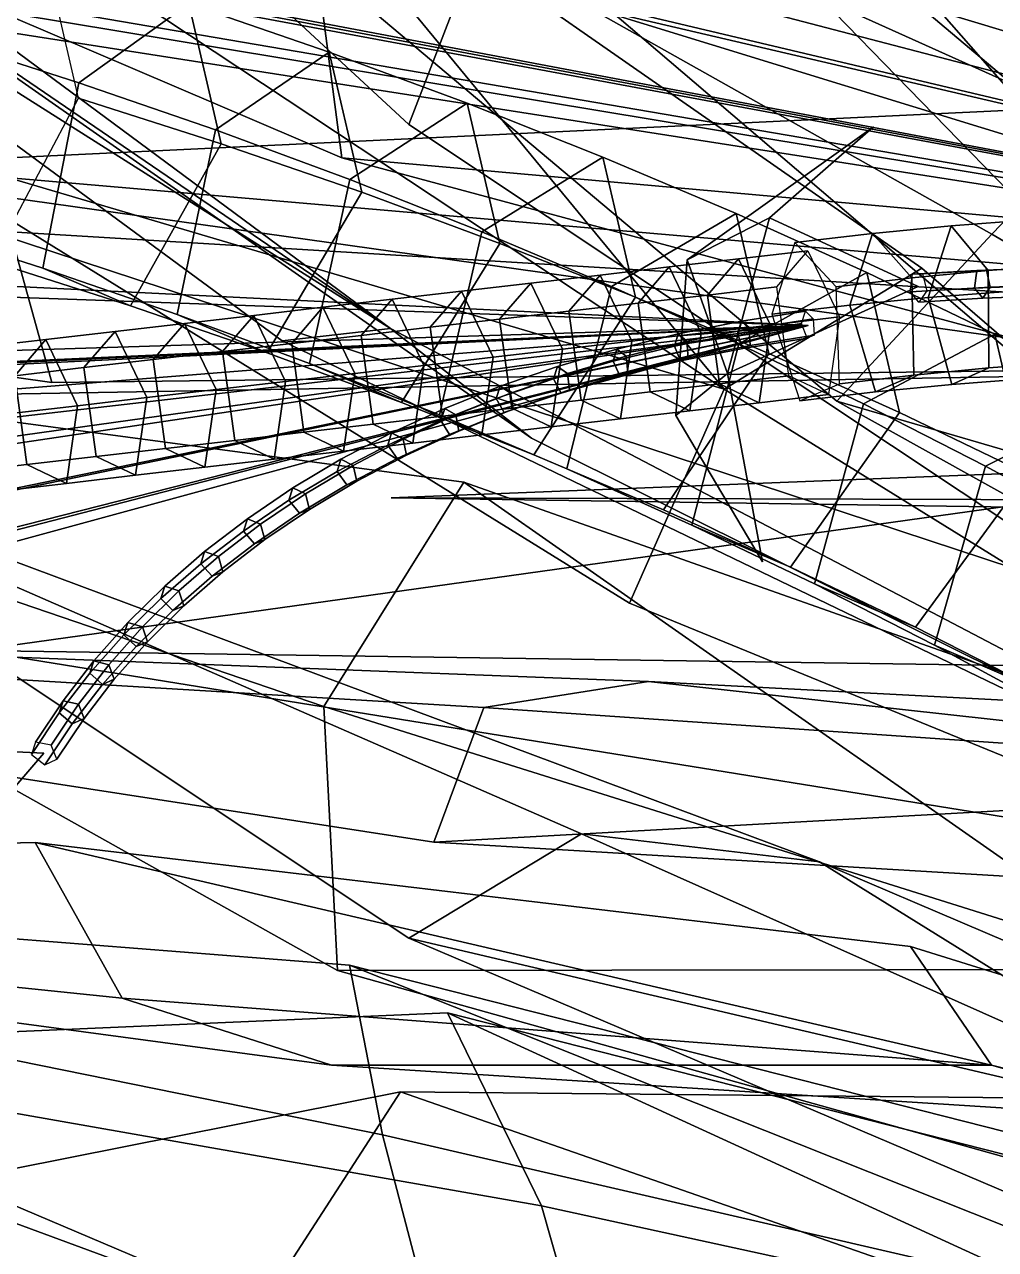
# Model space of a CAD drawing. Header units: metres. Extents: x -366 to 149, y -229 to 234.
# Drawn here: x -156.69 to -137.91, y -16.78 to 6.9 of the extents above; entities that cross this region are included whole.
import ezdxf

# ---------------------------------------------------------------- set-up
doc = ezdxf.new("R2010")
doc.units = ezdxf.units.M

msp = doc.modelspace()

# ---------------------------------------------------------------- linework, layer by layer
at = {"layer": 'coral-li_Intrnd', "color": 3}
for points in [[(-153.5142, 7.2983, 560.2429), (-156.2722, 8.1814, 561.8064), (-158.3275, 6.6321, 559.054), (-155.6429, 5.7733, 557.533)], [(-152.8853, 4.5914, 562.8815), (-155.6433, 5.4745, 564.4449), (-156.2722, 8.1814, 561.8064), (-153.5142, 7.2983, 560.2429)], [(-150.799, 6.3625, 558.6357), (-153.5142, 7.2983, 560.2429), (-155.6429, 5.7733, 557.533), (-152.9999, 4.8633, 555.9694)], [(-150.1701, 3.6556, 561.2742), (-152.8853, 4.5914, 562.8815), (-153.5142, 7.2983, 560.2429), (-150.799, 6.3625, 558.6357)], [(-155.6429, 5.7733, 557.533), (-158.3275, 6.6321, 559.054), (-158.9745, 3.02871, 559.947), (-156.3349, 2.1849, 558.4521)], [(-148.1284, 5.3747, 556.9857), (-150.799, 6.3625, 558.6357), (-152.9999, 4.8633, 555.9694), (-150.4001, 3.9026, 554.3641)], [(-147.4994, 2.6678, 559.6242), (-150.1701, 3.6556, 561.2742), (-150.799, 6.3625, 558.6357), (-148.1284, 5.3747, 556.9857)], [(-152.9999, 4.8633, 555.9694), (-155.6429, 5.7733, 557.533), (-156.3349, 2.1849, 558.4521), (-153.7362, 1.2907, 556.9153)], [(-154.6403, 1.4586, 561.7387), (-157.325, 2.3173, 563.2597), (-155.6433, 5.4745, 564.4449), (-152.8853, 4.5914, 562.8815)], [(-145.5038, 4.3354, 555.2938), (-148.1284, 5.3747, 556.9857), (-150.4001, 3.9026, 554.3641), (-147.8453, 2.8919, 552.7181)], [(-144.8749, 1.6285, 557.9323), (-147.4994, 2.6678, 559.6242), (-148.1284, 5.3747, 556.9857), (-145.5038, 4.3354, 555.2938)], [(-150.4001, 3.9026, 554.3641), (-152.9999, 4.8633, 555.9694), (-153.7362, 1.2907, 556.9153), (-151.1801, 0.3467, 555.3375)], [(-151.9973, 0.5486, 560.1751), (-154.6403, 1.4586, 561.7387), (-152.8853, 4.5914, 562.8815), (-150.1701, 3.6556, 561.2742)], [(-142.9269, 3.2453, 553.5612), (-145.5038, 4.3354, 555.2938), (-147.8453, 2.8919, 552.7181), (-145.3368, 1.8316, 551.0323)], [(-142.298, 0.5384, 556.1996), (-144.8749, 1.6285, 557.9323), (-145.5038, 4.3354, 555.2938), (-142.9269, 3.2453, 553.5612)], [(-147.8453, 2.8919, 552.7181), (-150.4001, 3.9026, 554.3641), (-151.1801, 0.3467, 555.3375), (-148.668, -0.6464, 553.7197)], [(-149.3976, -0.412, 558.5698), (-151.9973, 0.5486, 560.1751), (-150.1701, 3.6556, 561.2742), (-147.4994, 2.6678, 559.6242)], [(-140.3993, 2.105, 551.7887), (-142.9269, 3.2453, 553.5612), (-145.3368, 1.8316, 551.0323), (-142.8762, 0.7225, 549.3079)], [(-139.7703, -0.6018, 554.4272), (-142.298, 0.5384, 556.1996), (-142.9269, 3.2453, 553.5612), (-140.3993, 2.105, 551.7887)], [(-137.2401, 3.122, 286.198), (-138.7725, 3.00435, 286.8468), (-139.2133, 1.6219, 285.5553), (-137.6808, 1.7395, 284.9064)], [(-136.5606, 2.2569, 287.7597), (-138.0518, 2.142, 288.3915), (-138.7725, 3.00435, 286.8468), (-137.2401, 3.122, 286.198)], [(-156.3349, 2.1849, 558.4521), (-158.9745, 3.02871, 559.947), (-157.325, 2.3173, 563.2597), (-154.6403, 1.4586, 561.7387)], [(-145.3368, 1.8316, 551.0323), (-147.8453, 2.8919, 552.7181), (-148.668, -0.6464, 553.7197), (-146.2016, -1.6884, 552.0629)], [(-140.2912, 2.858, 287.5216), (-141.7953, 2.6833, 288.2219), (-142.2361, 1.3009, 286.9303), (-140.732, 1.4756, 286.23)], [(-139.5296, 1.9993, 289.0486), (-140.9932, 1.8288, 289.7305), (-141.7953, 2.6833, 288.2219), (-140.2912, 2.858, 287.5216)], [(-138.7725, 3.00435, 286.8468), (-140.2912, 2.858, 287.5216), (-140.732, 1.4756, 286.23), (-139.2133, 1.6219, 285.5553)], [(-138.0518, 2.142, 288.3915), (-139.5296, 1.9993, 289.0486), (-140.2912, 2.858, 287.5216), (-138.7725, 3.00435, 286.8468)], [(-146.8427, -1.4228, 556.9238), (-149.3976, -0.412, 558.5698), (-147.4994, 2.6678, 559.6242), (-144.8749, 1.6285, 557.9323)], [(-141.5412, 2.5231, 288.7276), (-142.8809, 2.3672, 289.3516), (-143.4839, 1.6683, 287.8825), (-142.1441, 1.8242, 287.2585)], [(-140.927, 1.2444, 289.7267), (-142.2667, 1.08854, 290.3507), (-142.8809, 2.3672, 289.3516), (-141.5412, 2.5231, 288.7276)], [(-153.7362, 1.2907, 556.9153), (-156.3349, 2.1849, 558.4521), (-154.6403, 1.4586, 561.7387), (-151.9973, 0.5486, 560.1751)], [(-144.2206, 2.2113, 289.9756), (-145.5603, 2.05545, 290.5997), (-146.1633, 1.3564, 289.1305), (-144.8236, 1.5124, 288.5065)], [(-143.6064, 0.9326, 290.9747), (-144.9461, 0.7767, 291.5988), (-145.5603, 2.05545, 290.5997), (-144.2206, 2.2113, 289.9756)], [(-142.8809, 2.3672, 289.3516), (-144.2206, 2.2113, 289.9756), (-144.8236, 1.5124, 288.5065), (-143.4839, 1.6683, 287.8825)], [(-142.2667, 1.08854, 290.3507), (-143.6064, 0.9326, 290.9747), (-144.2206, 2.2113, 289.9756), (-142.8809, 2.3672, 289.3516)], [(-138.0406, 0.2581, 288.0757), (-139.4933, 0.1175, 288.7218), (-139.5296, 1.9993, 289.0486), (-138.0518, 2.142, 288.3915)], [(-136.5747, 0.3712, 287.4543), (-138.0406, 0.2581, 288.0757), (-138.0518, 2.142, 288.3915), (-136.5606, 2.2569, 287.7597)], [(-146.9, 1.8995, 291.2237), (-148.2397, 1.7436, 291.8477), (-148.8427, 1.04467, 290.3786), (-147.503, 1.2005, 289.7545)], [(-146.2858, 0.6208, 292.2228), (-147.6255, 0.4648, 292.8468), (-148.2397, 1.7436, 291.8477), (-146.9, 1.8995, 291.2237)], [(-145.5603, 2.05545, 290.5997), (-146.9, 1.8995, 291.2237), (-147.503, 1.2005, 289.7545), (-146.1633, 1.3564, 289.1305)], [(-144.9461, 0.7767, 291.5988), (-146.2858, 0.6208, 292.2228), (-146.9, 1.8995, 291.2237), (-145.5603, 2.05545, 290.5997)], [(-137.9224, 0.9151, 549.9777), (-140.3993, 2.105, 551.7887), (-142.8762, 0.7225, 549.3079), (-140.465, -0.4348, 547.5459)], [(-139.4933, 0.1175, 288.7218), (-140.932, -0.05023, 289.3924), (-140.9932, 1.8288, 289.7305), (-139.5296, 1.9993, 289.0486)], [(-137.2934, -1.7917, 552.6161), (-139.7703, -0.6018, 554.4272), (-140.3993, 2.105, 551.7887), (-137.9224, 0.9151, 549.9777)], [(-148.2397, 1.7436, 291.8477), (-149.5794, 1.5877, 292.4717), (-150.1824, 0.8887, 291.0026), (-148.8427, 1.04467, 290.3786)], [(-147.6255, 0.4648, 292.8468), (-148.9652, 0.3089, 293.4708), (-149.5794, 1.5877, 292.4717), (-148.2397, 1.7436, 291.8477)], [(-142.8762, 0.7225, 549.3079), (-145.3368, 1.8316, 551.0323), (-146.2016, -1.6884, 552.0629), (-143.7822, -2.7783, 550.3679)], [(-143.4839, 1.6683, 287.8825), (-144.8236, 1.5124, 288.5065), (-144.5877, -0.2048, 288.5839), (-143.248, -0.04891, 287.9598)], [(-142.1441, 1.8242, 287.2585), (-143.4839, 1.6683, 287.8825), (-143.248, -0.04891, 287.9598), (-141.9082, 0.1069, 287.3358)], [(-137.6808, 1.7395, 284.9064), (-139.2133, 1.6219, 285.5553), (-138.7543, -0.06151, 286.3328), (-137.2631, 0.05338, 285.701)], [(-150.9191, 1.4318, 293.0958), (-152.2588, 1.2758, 293.7198), (-152.8618, 0.5769, 292.2506), (-151.5221, 0.7328, 291.6266)], [(-150.3049, 0.153, 294.0948), (-151.6446, -0.00284, 294.7189), (-152.2588, 1.2758, 293.7198), (-150.9191, 1.4318, 293.0958)], [(-149.5794, 1.5877, 292.4717), (-150.9191, 1.4318, 293.0958), (-151.5221, 0.7328, 291.6266), (-150.1824, 0.8887, 291.0026)], [(-148.9652, 0.3089, 293.4708), (-150.3049, 0.153, 294.0948), (-150.9191, 1.4318, 293.0958), (-149.5794, 1.5877, 292.4717)], [(-144.3343, -2.483, 555.2381), (-146.8427, -1.4228, 556.9238), (-144.8749, 1.6285, 557.9323), (-142.298, 0.5384, 556.1996)], [(-144.8236, 1.5124, 288.5065), (-146.1633, 1.3564, 289.1305), (-145.9274, -0.3607, 289.2079), (-144.5877, -0.2048, 288.5839)], [(-140.732, 1.4756, 286.23), (-142.2361, 1.3009, 286.9303), (-141.6957, -0.3746, 287.6717), (-140.2321, -0.2042, 286.9898)], [(-139.2133, 1.6219, 285.5553), (-140.732, 1.4756, 286.23), (-140.2321, -0.2042, 286.9898), (-138.7543, -0.06151, 286.3328)], [(-152.2588, 1.2758, 293.7198), (-153.5985, 1.1199, 294.3438), (-154.2015, 0.421, 292.8747), (-152.8618, 0.5769, 292.2506)], [(-151.1801, 0.3467, 555.3375), (-153.7362, 1.2907, 556.9153), (-151.9973, 0.5486, 560.1751), (-149.3976, -0.412, 558.5698)], [(-151.6446, -0.00284, 294.7189), (-152.9843, -0.1587, 295.3429), (-153.5985, 1.1199, 294.3438), (-152.2588, 1.2758, 293.7198)], [(-147.503, 1.2005, 289.7545), (-148.8427, 1.04467, 290.3786), (-148.6068, -0.6725, 290.4559), (-147.2671, -0.5166, 289.8319)], [(-146.1633, 1.3564, 289.1305), (-147.503, 1.2005, 289.7545), (-147.2671, -0.5166, 289.8319), (-145.9274, -0.3607, 289.2079)], [(-141.1447, -0.2567, 288.8843), (-142.4844, -0.4126, 289.5083), (-142.2667, 1.08854, 290.3507), (-140.927, 1.2444, 289.7267)], [(-154.9382, 0.964, 294.9678), (-156.2779, 0.8081, 295.5919), (-156.8809, 0.1091, 294.1227), (-155.5412, 0.2651, 293.4987)], [(-154.3241, -0.3146, 295.9669), (-155.6638, -0.4705, 296.5909), (-156.2779, 0.8081, 295.5919), (-154.9382, 0.964, 294.9678)], [(-153.5985, 1.1199, 294.3438), (-154.9382, 0.964, 294.9678), (-155.5412, 0.2651, 293.4987), (-154.2015, 0.421, 292.8747)], [(-152.9843, -0.1587, 295.3429), (-154.3241, -0.3146, 295.9669), (-154.9382, 0.964, 294.9678), (-153.5985, 1.1199, 294.3438)], [(-148.8427, 1.04467, 290.3786), (-150.1824, 0.8887, 291.0026), (-149.9465, -0.8284, 291.08), (-148.6068, -0.6725, 290.4559)], [(-142.4844, -0.4126, 289.5083), (-143.8241, -0.5685, 290.1324), (-143.6064, 0.9326, 290.9747), (-142.2667, 1.08854, 290.3507)], [(-156.2779, 0.8081, 295.5919), (-157.6176, 0.6522, 296.2159), (-158.2206, -0.04671, 294.7467), (-156.8809, 0.1091, 294.1227)], [(-155.6638, -0.4705, 296.5909), (-157.0035, -0.6264, 297.215), (-157.6176, 0.6522, 296.2159), (-156.2779, 0.8081, 295.5919)], [(-151.5221, 0.7328, 291.6266), (-152.8618, 0.5769, 292.2506), (-152.6259, -1.1403, 292.328), (-151.2862, -0.9843, 291.704)], [(-150.1824, 0.8887, 291.0026), (-151.5221, 0.7328, 291.6266), (-151.2862, -0.9843, 291.704), (-149.9465, -0.8284, 291.08)], [(-145.1638, -0.7244, 290.7564), (-146.5035, -0.8803, 291.3804), (-146.2858, 0.6208, 292.2228), (-144.9461, 0.7767, 291.5988)], [(-143.8241, -0.5685, 290.1324), (-145.1638, -0.7244, 290.7564), (-144.9461, 0.7767, 291.5988), (-143.6064, 0.9326, 290.9747)], [(-140.465, -0.4348, 547.5459), (-142.8762, 0.7225, 549.3079), (-143.7822, -2.7783, 550.3679), (-141.4113, -3.9157, 548.636)], [(-135.4977, -0.3234, 548.1289), (-137.9224, 0.9151, 549.9777), (-140.465, -0.4348, 547.5459), (-138.1046, -1.6396, 545.7472)], [(-134.8688, -3.03036, 550.7675), (-137.2934, -1.7917, 552.6161), (-137.9224, 0.9151, 549.9777), (-135.4977, -0.3234, 548.1289)], [(-152.8618, 0.5769, 292.2506), (-154.2015, 0.421, 292.8747), (-153.9656, -1.2962, 292.952), (-152.6259, -1.1403, 292.328)], [(-146.5035, -0.8803, 291.3804), (-147.8432, -1.03629, 292.0044), (-147.6255, 0.4648, 292.8468), (-146.2858, 0.6208, 292.2228)], [(-141.8737, -3.5922, 553.5137), (-144.3343, -2.483, 555.2381), (-142.298, 0.5384, 556.1996), (-139.7703, -0.6018, 554.4272)], [(-155.5412, 0.2651, 293.4987), (-156.8809, 0.1091, 294.1227), (-156.645, -1.608, 294.2001), (-155.3053, -1.4521, 293.576)], [(-154.2015, 0.421, 292.8747), (-155.5412, 0.2651, 293.4987), (-155.3053, -1.4521, 293.576), (-153.9656, -1.2962, 292.952)], [(-148.668, -0.6464, 553.7197), (-151.1801, 0.3467, 555.3375), (-149.3976, -0.412, 558.5698), (-146.8427, -1.4228, 556.9238)], [(-149.1829, -1.1922, 292.6284), (-150.5226, -1.3481, 293.2525), (-150.3049, 0.153, 294.0948), (-148.9652, 0.3089, 293.4708)], [(-147.8432, -1.03629, 292.0044), (-149.1829, -1.1922, 292.6284), (-148.9652, 0.3089, 293.4708), (-147.6255, 0.4648, 292.8468)], [(-138.7543, -0.06151, 286.3328), (-140.2321, -0.2042, 286.9898), (-139.4933, 0.1175, 288.7218), (-138.0406, 0.2581, 288.0757)], [(-137.2631, 0.05338, 285.701), (-138.7543, -0.06151, 286.3328), (-138.0406, 0.2581, 288.0757), (-136.5747, 0.3712, 287.4543)], [(-156.8809, 0.1091, 294.1227), (-158.2206, -0.04671, 294.7467), (-157.9847, -1.7639, 294.8241), (-156.645, -1.608, 294.2001)], [(-150.5226, -1.3481, 293.2525), (-151.8623, -1.504, 293.8765), (-151.6446, -0.00284, 294.7189), (-150.3049, 0.153, 294.0948)], [(-141.9082, 0.1069, 287.3358), (-143.248, -0.04891, 287.9598), (-142.4844, -0.4126, 289.5083), (-141.1447, -0.2567, 288.8843)], [(-140.2321, -0.2042, 286.9898), (-141.6957, -0.3746, 287.6717), (-140.932, -0.05023, 289.3924), (-139.4933, 0.1175, 288.7218)], [(-153.202, -1.6599, 294.5005), (-154.5417, -1.8158, 295.1245), (-154.3241, -0.3146, 295.9669), (-152.9843, -0.1587, 295.3429)], [(-151.8623, -1.504, 293.8765), (-153.202, -1.6599, 294.5005), (-152.9843, -0.1587, 295.3429), (-151.6446, -0.00284, 294.7189)], [(-144.5877, -0.2048, 288.5839), (-145.9274, -0.3607, 289.2079), (-145.1638, -0.7244, 290.7564), (-143.8241, -0.5685, 290.1324)], [(-143.248, -0.04891, 287.9598), (-144.5877, -0.2048, 288.5839), (-143.8241, -0.5685, 290.1324), (-142.4844, -0.4126, 289.5083)], [(-155.8814, -1.9717, 295.7486), (-157.2211, -2.1276, 296.3726), (-157.0035, -0.6264, 297.215), (-155.6638, -0.4705, 296.5909)], [(-154.5417, -1.8158, 295.1245), (-155.8814, -1.9717, 295.7486), (-155.6638, -0.4705, 296.5909), (-154.3241, -0.3146, 295.9669)], [(-145.9274, -0.3607, 289.2079), (-147.2671, -0.5166, 289.8319), (-146.5035, -0.8803, 291.3804), (-145.1638, -0.7244, 290.7564)], [(-138.1046, -1.6396, 545.7472), (-140.465, -0.4348, 547.5459), (-141.4113, -3.9157, 548.636), (-139.0904, -5.09973, 546.868)], [(-133.1268, -1.6101, 546.2438), (-135.4977, -0.3234, 548.1289), (-138.1046, -1.6396, 545.7472), (-135.7964, -2.8911, 543.913)], [(-148.6068, -0.6725, 290.4559), (-149.9465, -0.8284, 291.08), (-149.1829, -1.1922, 292.6284), (-147.8432, -1.03629, 292.0044)], [(-146.2016, -1.6884, 552.0629), (-148.668, -0.6464, 553.7197), (-146.8427, -1.4228, 556.9238), (-144.3343, -2.483, 555.2381)], [(-147.2671, -0.5166, 289.8319), (-148.6068, -0.6725, 290.4559), (-147.8432, -1.03629, 292.0044), (-146.5035, -0.8803, 291.3804)], [(-139.4624, -4.7495, 551.7516), (-141.8737, -3.5922, 553.5137), (-139.7703, -0.6018, 554.4272), (-137.2934, -1.7917, 552.6161)], [(-149.9465, -0.8284, 291.08), (-151.2862, -0.9843, 291.704), (-150.5226, -1.3481, 293.2525), (-149.1829, -1.1922, 292.6284)], [(-152.6259, -1.1403, 292.328), (-153.9656, -1.2962, 292.952), (-153.202, -1.6599, 294.5005), (-151.8623, -1.504, 293.8765)], [(-151.2862, -0.9843, 291.704), (-152.6259, -1.1403, 292.328), (-151.8623, -1.504, 293.8765), (-150.5226, -1.3481, 293.2525)], [(-153.9656, -1.2962, 292.952), (-155.3053, -1.4521, 293.576), (-154.5417, -1.8158, 295.1245), (-153.202, -1.6599, 294.5005)], [(-156.645, -1.608, 294.2001), (-157.9847, -1.7639, 294.8241), (-157.2211, -2.1276, 296.3726), (-155.8814, -1.9717, 295.7486)], [(-155.3053, -1.4521, 293.576), (-156.645, -1.608, 294.2001), (-155.8814, -1.9717, 295.7486), (-154.5417, -1.8158, 295.1245)], [(-135.7964, -2.8911, 543.913), (-138.1046, -1.6396, 545.7472), (-139.0904, -5.09973, 546.868), (-136.8209, -6.3297, 545.0651)], [(-143.7822, -2.7783, 550.3679), (-146.2016, -1.6884, 552.0629), (-144.3343, -2.483, 555.2381), (-141.8737, -3.5922, 553.5137)], [(-137.1021, -5.9543, 549.9529), (-139.4624, -4.7495, 551.7516), (-137.2934, -1.7917, 552.6161), (-134.8688, -3.03036, 550.7675)], [(-141.4113, -3.9157, 548.636), (-143.7822, -2.7783, 550.3679), (-141.8737, -3.5922, 553.5137), (-139.4624, -4.7495, 551.7516)], [(-139.0904, -5.09973, 546.868), (-141.4113, -3.9157, 548.636), (-139.4624, -4.7495, 551.7516), (-137.1021, -5.9543, 549.9529)], [(-136.8209, -6.3297, 545.0651), (-139.0904, -5.09973, 546.868), (-137.1021, -5.9543, 549.9529), (-134.7939, -7.2059, 548.1187)]]:
    msp.add_3dface(points, dxfattribs=at)
at = {"layer": 'coral-li_Leaf', "color": 3}
for points in [[(-140.2722, 4.9191, 268.2159), (-143.8784, 2.3485, 268.2717), (-142.2817, 3.1601, 271.2826)], [(-140.2722, 4.9191, 268.2159), (-142.2817, 3.1601, 271.2826), (-143.8784, 2.3485, 268.2717)], [(-142.2817, 3.1601, 271.2826), (-143.8784, 2.3485, 268.2717), (-143.0972, 0.1547, 272.2954)], [(-142.2817, 3.1601, 271.2826), (-143.0972, 0.1547, 272.2954), (-143.8784, 2.3485, 268.2717)], [(-142.2817, 3.1601, 271.2826), (-143.0972, 0.1547, 272.2954), (-139.4094, 1.8326, 274.7791)], [(-142.2817, 3.1601, 271.2826), (-139.4094, 1.8326, 274.7791), (-143.0972, 0.1547, 272.2954)], [(-143.0972, 0.1547, 272.2954), (-143.8784, 2.3485, 268.2717), (-144.0948, -0.6584, 268.7374)], [(-143.0972, 0.1547, 272.2954), (-144.0948, -0.6584, 268.7374), (-143.8784, 2.3485, 268.2717)], [(-144.0948, -0.6584, 268.7374), (-142.4187, -3.491, 270.5614), (-143.0972, 0.1547, 272.2954)], [(-144.0948, -0.6584, 268.7374), (-143.0972, 0.1547, 272.2954), (-142.4187, -3.491, 270.5614)], [(-158.6496, -9.9025, 304.8396), (-158.7446, -7.07078, 305.9904), (-156.3147, -7.1852, 302.2783)], [(-158.6496, -9.9025, 304.8396), (-156.3147, -7.1852, 302.2783), (-158.7446, -7.07078, 305.9904)]]:
    msp.add_3dface(points, dxfattribs=at)
at = {"layer": 'coral-li_Mrstm', "color": 3}
for points in [[(-147.656, 9.1286, 553.2355), (-162.9609, 17.6484, 566.947), (-149.2551, 4.9627, 553.8674)], [(-147.656, 9.1286, 553.2355), (-149.2551, 4.9627, 553.8674), (-162.9609, 17.6484, 566.947)], [(-151.1544, 8.8954, 288.2223), (-180.9373, 17.3043, 298.3938), (-150.553, 4.3204, 290.4373)], [(-151.1544, 8.8954, 288.2223), (-150.553, 4.3204, 290.4373), (-180.9373, 17.3043, 298.3938)], [(-156.5393, 12.4281, 285.8571), (-154.2973, 16.3291, 286.1145), (-116.7255, 0.4578, 280.5885)], [(-156.5393, 12.4281, 285.8571), (-116.7255, 0.4578, 280.5885), (-154.2973, 16.3291, 286.1145)], [(-134.4362, 6.5108, 545.4576), (-158.6421, 14.4559, 568.1874), (-137.9855, 2.8422, 545.8352)], [(-134.4362, 6.5108, 545.4576), (-137.9855, 2.8422, 545.8352), (-158.6421, 14.4559, 568.1874)], [(-137.9855, 2.8422, 545.8352), (-158.6421, 14.4559, 568.1874), (-140.9834, -0.3833, 543.2263)], [(-137.9855, 2.8422, 545.8352), (-140.9834, -0.3833, 543.2263), (-158.6421, 14.4559, 568.1874)], [(-135.0982, 3.6413, 566.1828), (-146.8974, 13.5914, 582.9908), (-137.2804, 7.07093, 564.0217)], [(-135.0982, 3.6413, 566.1828), (-137.2804, 7.07093, 564.0217), (-146.8974, 13.5914, 582.9908)], [(-119.9054, -14.5452, 532.6046), (-135.6064, 13.6878, 558.0101), (-140.043, 12.7741, 557.1874)], [(-119.9054, -14.5452, 532.6046), (-140.043, 12.7741, 557.1874), (-135.6064, 13.6878, 558.0101)], [(-140.043, 12.7741, 557.1874), (-143.114, 11.8514, 554.0206), (-119.9054, -14.5452, 532.6046)], [(-140.043, 12.7741, 557.1874), (-119.9054, -14.5452, 532.6046), (-143.114, 11.8514, 554.0206)], [(-116.7255, 0.4578, 280.5885), (-156.5949, 8.00037, 287.1165), (-156.5393, 12.4281, 285.8571)], [(-116.7255, 0.4578, 280.5885), (-156.5393, 12.4281, 285.8571), (-156.5949, 8.00037, 287.1165)], [(-166.8741, 11.9466, 566.5328), (-164.4927, 12.03415, 571.0627), (-149.6118, 1.01886, 557.7338)], [(-166.8741, 11.9466, 566.5328), (-149.6118, 1.01886, 557.7338), (-164.4927, 12.03415, 571.0627)], [(-151.7092, 0.7846, 553.6423), (-166.8741, 11.9466, 566.5328), (-149.6118, 1.01886, 557.7338)], [(-151.7092, 0.7846, 553.6423), (-149.6118, 1.01886, 557.7338), (-166.8741, 11.9466, 566.5328)], [(-149.6118, 1.01886, 557.7338), (-164.4927, 12.03415, 571.0627), (-161.7615, 9.3055, 574.4234)], [(-149.6118, 1.01886, 557.7338), (-161.7615, 9.3055, 574.4234), (-164.4927, 12.03415, 571.0627)], [(-119.9054, -14.5452, 532.6046), (-145.8203, 12.0617, 550.1989), (-147.656, 9.1286, 553.2355)], [(-119.9054, -14.5452, 532.6046), (-147.656, 9.1286, 553.2355), (-145.8203, 12.0617, 550.1989)], [(-143.1604, -0.1525, 564.3574), (-157.2641, 9.1848, 579.6655), (-152.8397, 11.5893, 580.5829)], [(-143.1604, -0.1525, 564.3574), (-152.8397, 11.5893, 580.5829), (-157.2641, 9.1848, 579.6655)], [(-143.1604, -0.1525, 564.3574), (-152.8397, 11.5893, 580.5829), (-139.3352, 2.189, 564.7997)], [(-143.1604, -0.1525, 564.3574), (-139.3352, 2.189, 564.7997), (-152.8397, 11.5893, 580.5829)], [(-150.5552, 11.5819, 283.907), (-151.1544, 8.8954, 288.2223), (-130.4281, 2.5249, 281.1317)], [(-150.5552, 11.5819, 283.907), (-130.4281, 2.5249, 281.1317), (-151.1544, 8.8954, 288.2223)], [(-129.8288, 4.808, 277.1792), (-150.5552, 11.5819, 283.907), (-130.4281, 2.5249, 281.1317)], [(-129.8288, 4.808, 277.1792), (-130.4281, 2.5249, 281.1317), (-150.5552, 11.5819, 283.907)], [(-156.1493, 9.7824, 291.3123), (-153.9475, 10.1717, 295.2253), (-116.7255, 0.4578, 280.5885)], [(-156.1493, 9.7824, 291.3123), (-116.7255, 0.4578, 280.5885), (-153.9475, 10.1717, 295.2253)], [(-157.8948, 8.1777, 281.8831), (-156.7186, 9.7898, 277.8423), (-116.7255, 0.4578, 280.5885)], [(-157.8948, 8.1777, 281.8831), (-116.7255, 0.4578, 280.5885), (-156.7186, 9.7898, 277.8423)], [(-116.7255, 0.4578, 280.5885), (-156.6635, 7.271, 287.4883), (-156.1493, 9.7824, 291.3123)], [(-116.7255, 0.4578, 280.5885), (-156.1493, 9.7824, 291.3123), (-156.6635, 7.271, 287.4883)], [(-149.6118, 1.01886, 557.7338), (-161.7615, 9.3055, 574.4234), (-146.8844, -1.09913, 560.6298)], [(-149.6118, 1.01886, 557.7338), (-146.8844, -1.09913, 560.6298), (-161.7615, 9.3055, 574.4234)], [(-159.465, 4.6651, 578.7024), (-157.2641, 9.1848, 579.6655), (-143.1604, -0.1525, 564.3574)], [(-159.465, 4.6651, 578.7024), (-143.1604, -0.1525, 564.3574), (-157.2641, 9.1848, 579.6655)], [(-147.656, 9.1286, 553.2355), (-149.2551, 4.9627, 553.8674), (-119.9054, -14.5452, 532.6046)], [(-147.656, 9.1286, 553.2355), (-119.9054, -14.5452, 532.6046), (-149.2551, 4.9627, 553.8674)], [(-130.4281, 2.5249, 281.1317), (-151.1544, 8.8954, 288.2223), (-150.553, 4.3204, 290.4373)], [(-130.4281, 2.5249, 281.1317), (-150.553, 4.3204, 290.4373), (-151.1544, 8.8954, 288.2223)], [(-116.7255, 0.4578, 280.5885), (-156.737, 7.8872, 286.3294), (-157.8948, 8.1777, 281.8831)], [(-116.7255, 0.4578, 280.5885), (-157.8948, 8.1777, 281.8831), (-156.737, 7.8872, 286.3294)], [(-116.7255, 0.4578, 280.5885), (-156.8915, 7.1034, 286.2099), (-158.3457, 2.9745, 284.7845)], [(-116.7255, 0.4578, 280.5885), (-158.3457, 2.9745, 284.7845), (-156.8915, 7.1034, 286.2099)], [(-116.7255, 0.4578, 280.5885), (-156.8464, 6.7248, 286.922), (-157.2732, 3.9605, 290.5787)], [(-116.7255, 0.4578, 280.5885), (-157.2732, 3.9605, 290.5787), (-156.8464, 6.7248, 286.922)], [(-134.4362, 6.5108, 545.4576), (-137.9855, 2.8422, 545.8352), (-123.9049, -5.3626, 529.871)], [(-134.4362, 6.5108, 545.4576), (-123.9049, -5.3626, 529.871), (-137.9855, 2.8422, 545.8352)], [(-136.4539, 0.6661, 316.339), (-161.0782, 4.1275, 337.383), (-134.4791, 5.3877, 316.2645)], [(-136.4539, 0.6661, 316.339), (-134.4791, 5.3877, 316.2645), (-161.0782, 4.1275, 337.383)], [(-144.9932, -4.2875, 563.4988), (-159.465, 4.6651, 578.7024), (-143.1604, -0.1525, 564.3574)], [(-144.9932, -4.2875, 563.4988), (-143.1604, -0.1525, 564.3574), (-159.465, 4.6651, 578.7024)], [(-130.4281, 2.5249, 281.1317), (-150.553, 4.3204, 290.4373), (-129.6239, -1.3101, 283.358)], [(-130.4281, 2.5249, 281.1317), (-129.6239, -1.3101, 283.358), (-150.553, 4.3204, 290.4373)], [(-135.3757, -4.3324, 316.5623), (-161.0782, 4.1275, 337.383), (-136.4539, 0.6661, 316.339)], [(-135.3757, -4.3324, 316.5623), (-136.4539, 0.6661, 316.339), (-161.0782, 4.1275, 337.383)], [(-157.2732, 3.9605, 290.5787), (-177.5291, 2.9965, 299.7218), (-156.161, -0.02493, 292.3647)], [(-157.2732, 3.9605, 290.5787), (-156.161, -0.02493, 292.3647), (-177.5291, 2.9965, 299.7218)], [(-157.2732, 3.9605, 290.5787), (-156.161, -0.02493, 292.3647), (-116.7255, 0.4578, 280.5885)], [(-157.2732, 3.9605, 290.5787), (-116.7255, 0.4578, 280.5885), (-156.161, -0.02493, 292.3647)], [(-178.6232, -0.6537, 307.8143), (-179.0921, 2.9267, 305.1179), (-141.533, 1.08239, 288.3851)], [(-178.6232, -0.6537, 307.8143), (-141.533, 1.08239, 288.3851), (-179.0921, 2.9267, 305.1179)], [(-158.3457, 2.9745, 284.7845), (-157.8638, -0.2595, 281.683), (-116.7255, 0.4578, 280.5885)], [(-158.3457, 2.9745, 284.7845), (-116.7255, 0.4578, 280.5885), (-157.8638, -0.2595, 281.683)], [(-123.9049, -5.3626, 529.871), (-137.9855, 2.8422, 545.8352), (-140.9834, -0.3833, 543.2263)], [(-123.9049, -5.3626, 529.871), (-140.9834, -0.3833, 543.2263), (-137.9855, 2.8422, 545.8352)], [(-141.533, 1.08239, 288.3851), (-178.1687, 2.3839, 306.9647), (-180.2813, -0.675, 304.2492)], [(-141.533, 1.08239, 288.3851), (-180.2813, -0.675, 304.2492), (-178.1687, 2.3839, 306.9647)], [(-143.1604, -0.1525, 564.3574), (-139.3352, 2.189, 564.7997), (-119.9054, -14.5452, 532.6046)], [(-143.1604, -0.1525, 564.3574), (-119.9054, -14.5452, 532.6046), (-139.3352, 2.189, 564.7997)], [(-150.6366, -11.3858, 566.989), (-173.5696, 1.4455, 588.7862), (-150.9005, -6.2821, 566.705)], [(-150.6366, -11.3858, 566.989), (-150.9005, -6.2821, 566.705), (-173.5696, 1.4455, 588.7862)], [(-150.9005, -6.2821, 566.705), (-173.5696, 1.4455, 588.7862), (-148.193, -1.9468, 566.4342)], [(-150.9005, -6.2821, 566.705), (-148.193, -1.9468, 566.4342), (-173.5696, 1.4455, 588.7862)], [(-180.2813, -0.675, 304.2492), (-180.8912, -2.06942, 300.0072), (-141.533, 1.08239, 288.3851)], [(-180.2813, -0.675, 304.2492), (-141.533, 1.08239, 288.3851), (-180.8912, -2.06942, 300.0072)], [(-141.533, 1.08239, 288.3851), (-180.5709, -0.1425, 301.1764), (-180.4147, -4.3469, 303.0453)], [(-141.533, 1.08239, 288.3851), (-180.4147, -4.3469, 303.0453), (-180.5709, -0.1425, 301.1764)], [(-180.4147, -4.3469, 303.0453), (-178.9562, -8.5805, 302.5347), (-141.533, 1.08239, 288.3851)], [(-180.4147, -4.3469, 303.0453), (-141.533, 1.08239, 288.3851), (-178.9562, -8.5805, 302.5347)], [(-141.533, 1.08239, 288.3851), (-179.7404, -6.8475, 301.284), (-178.8726, -6.5824, 305.7975)], [(-141.533, 1.08239, 288.3851), (-178.8726, -6.5824, 305.7975), (-179.7404, -6.8475, 301.284)], [(-178.8726, -6.5824, 305.7975), (-176.0049, -7.6878, 309.0938), (-141.533, 1.08239, 288.3851)], [(-178.8726, -6.5824, 305.7975), (-141.533, 1.08239, 288.3851), (-176.0049, -7.6878, 309.0938)], [(-141.533, 1.08239, 288.3851), (-175.8139, -2.8764, 310.706), (-178.6232, -0.6537, 307.8143)], [(-141.533, 1.08239, 288.3851), (-178.6232, -0.6537, 307.8143), (-175.8139, -2.8764, 310.706)], [(-141.533, 1.08239, 288.3851), (-176.8173, -8.5275, 307.1399), (-177.7717, -4.313, 308.728)], [(-141.533, 1.08239, 288.3851), (-177.7717, -4.313, 308.728), (-176.8173, -8.5275, 307.1399)], [(-177.7717, -4.313, 308.728), (-176.0885, -0.6166, 310.6811), (-141.533, 1.08239, 288.3851)], [(-177.7717, -4.313, 308.728), (-141.533, 1.08239, 288.3851), (-176.0885, -0.6166, 310.6811)], [(-119.9054, -14.5452, 532.6046), (-151.7092, 0.7846, 553.6423), (-149.6118, 1.01886, 557.7338)], [(-119.9054, -14.5452, 532.6046), (-149.6118, 1.01886, 557.7338), (-151.7092, 0.7846, 553.6423)], [(-149.6118, 1.01886, 557.7338), (-146.8844, -1.09913, 560.6298), (-119.9054, -14.5452, 532.6046)], [(-149.6118, 1.01886, 557.7338), (-119.9054, -14.5452, 532.6046), (-146.8844, -1.09913, 560.6298)], [(-119.9054, -14.5452, 532.6046), (-144.9932, -4.2875, 563.4988), (-143.1604, -0.1525, 564.3574)], [(-119.9054, -14.5452, 532.6046), (-143.1604, -0.1525, 564.3574), (-144.9932, -4.2875, 563.4988)], [(-123.9049, -5.3626, 529.871), (-140.9834, -0.3833, 543.2263), (-126.3318, -8.5266, 527.7709)], [(-123.9049, -5.3626, 529.871), (-126.3318, -8.5266, 527.7709), (-140.9834, -0.3833, 543.2263)], [(-149.2591, -10.7641, 568.0544), (-164.4137, -0.6759, 596.9379), (-145.9177, -8.7461, 571.3652)], [(-149.2591, -10.7641, 568.0544), (-145.9177, -8.7461, 571.3652), (-164.4137, -0.6759, 596.9379)], [(-145.9177, -8.7461, 571.3652), (-164.4137, -0.6759, 596.9379), (-141.3158, -9.2854, 573.5401)], [(-145.9177, -8.7461, 571.3652), (-141.3158, -9.2854, 573.5401), (-164.4137, -0.6759, 596.9379)], [(-125.4036, -0.6956, 272.5874), (-157.6553, -5.2041, 282.8437), (-126.5823, -5.6527, 273.0735)], [(-125.4036, -0.6956, 272.5874), (-126.5823, -5.6527, 273.0735), (-157.6553, -5.2041, 282.8437)], [(-117.545, -0.9888, 291.3304), (-149.5998, -2.253, 303.0174), (-120.8138, -2.6806, 287.7735)], [(-117.545, -0.9888, 291.3304), (-120.8138, -2.6806, 287.7735), (-149.5998, -2.253, 303.0174)], [(-134.7119, -11.3691, 551.4573), (-150.9005, -6.2821, 566.705), (-148.193, -1.9468, 566.4342)], [(-134.7119, -11.3691, 551.4573), (-148.193, -1.9468, 566.4342), (-150.9005, -6.2821, 566.705)], [(-134.7119, -11.3691, 551.4573), (-148.193, -1.9468, 566.4342), (-132.5155, -7.4836, 550.8327)], [(-134.7119, -11.3691, 551.4573), (-132.5155, -7.4836, 550.8327), (-148.193, -1.9468, 566.4342)], [(-120.8138, -2.6806, 287.7735), (-149.5998, -2.253, 303.0174), (-122.2306, -2.3303, 282.8676)], [(-120.8138, -2.6806, 287.7735), (-122.2306, -2.3303, 282.8676), (-149.5998, -2.253, 303.0174)], [(-148.7776, -8.908, 296.8286), (-176.8849, -4.5641, 315.7178), (-147.8102, -6.3074, 301.1298)], [(-148.7776, -8.908, 296.8286), (-147.8102, -6.3074, 301.1298), (-176.8849, -4.5641, 315.7178)], [(-147.8102, -6.3074, 301.1298), (-176.8849, -4.5641, 315.7178), (-144.6224, -5.8002, 305.1021)], [(-147.8102, -6.3074, 301.1298), (-144.6224, -5.8002, 305.1021), (-176.8849, -4.5641, 315.7178)], [(-126.5823, -5.6527, 273.0735), (-157.6553, -5.2041, 282.8437), (-126.2383, -10.2811, 270.9152)], [(-126.5823, -5.6527, 273.0735), (-126.2383, -10.2811, 270.9152), (-157.6553, -5.2041, 282.8437)], [(-127.2549, -7.7155, 291.3351), (-147.8102, -6.3074, 301.1298), (-144.6224, -5.8002, 305.1021)], [(-127.2549, -7.7155, 291.3351), (-144.6224, -5.8002, 305.1021), (-147.8102, -6.3074, 301.1298)], [(-127.2549, -7.7155, 291.3351), (-144.6224, -5.8002, 305.1021), (-124.3669, -6.8666, 294.6891)], [(-127.2549, -7.7155, 291.3351), (-124.3669, -6.8666, 294.6891), (-144.6224, -5.8002, 305.1021)], [(-150.6366, -11.3858, 566.989), (-150.9005, -6.2821, 566.705), (-134.7119, -11.3691, 551.4573)], [(-150.6366, -11.3858, 566.989), (-134.7119, -11.3691, 551.4573), (-150.9005, -6.2821, 566.705)], [(-148.7776, -8.908, 296.8286), (-147.8102, -6.3074, 301.1298), (-127.2549, -7.7155, 291.3351)], [(-148.7776, -8.908, 296.8286), (-127.2549, -7.7155, 291.3351), (-147.8102, -6.3074, 301.1298)], [(-127.9915, -10.1433, 287.4935), (-148.7776, -8.908, 296.8286), (-127.2549, -7.7155, 291.3351)], [(-127.9915, -10.1433, 287.4935), (-127.2549, -7.7155, 291.3351), (-148.7776, -8.908, 296.8286)], [(-149.2591, -10.7641, 568.0544), (-145.9177, -8.7461, 571.3652), (-132.662, -14.6519, 553.7628)], [(-149.2591, -10.7641, 568.0544), (-132.662, -14.6519, 553.7628), (-145.9177, -8.7461, 571.3652)], [(-132.662, -14.6519, 553.7628), (-145.9177, -8.7461, 571.3652), (-141.3158, -9.2854, 573.5401)], [(-132.662, -14.6519, 553.7628), (-141.3158, -9.2854, 573.5401), (-145.9177, -8.7461, 571.3652)], [(-154.8024, -11.9259, 564.3513), (-178.9634, -9.4286, 586.0584), (-156.4854, -8.9121, 560.5719)], [(-154.8024, -11.9259, 564.3513), (-156.4854, -8.9121, 560.5719), (-178.9634, -9.4286, 586.0584)], [(-137.9921, -13.2161, 548.9829), (-154.8024, -11.9259, 564.3513), (-156.4854, -8.9121, 560.5719)], [(-137.9921, -13.2161, 548.9829), (-156.4854, -8.9121, 560.5719), (-154.8024, -11.9259, 564.3513)], [(-137.9921, -13.2161, 548.9829), (-156.4854, -8.9121, 560.5719), (-139.5575, -10.9256, 545.4312)], [(-137.9921, -13.2161, 548.9829), (-139.5575, -10.9256, 545.4312), (-156.4854, -8.9121, 560.5719)], [(-150.7535, -13.2188, 567.2031), (-178.9634, -9.4286, 586.0584), (-154.8024, -11.9259, 564.3513)], [(-150.7535, -13.2188, 567.2031), (-154.8024, -11.9259, 564.3513), (-178.9634, -9.4286, 586.0584)], [(-150.4076, -11.2826, 534.9157), (-175.7908, -9.2901, 557.6624), (-149.7659, -14.563, 538.792)], [(-150.4076, -11.2826, 534.9157), (-149.7659, -14.563, 538.792), (-175.7908, -9.2901, 557.6624)], [(-149.7659, -14.563, 538.792), (-175.7908, -9.2901, 557.6624), (-148.5097, -19.3574, 540.0703)], [(-149.7659, -14.563, 538.792), (-148.5097, -19.3574, 540.0703), (-175.7908, -9.2901, 557.6624)], [(-132.662, -14.6519, 553.7628), (-141.3158, -9.2854, 573.5401), (-128.5008, -14.7497, 555.491)], [(-132.662, -14.6519, 553.7628), (-128.5008, -14.7497, 555.491), (-141.3158, -9.2854, 573.5401)], [(-135.562, -16.5878, 550.7568), (-149.2591, -10.7641, 568.0544), (-132.662, -14.6519, 553.7628)], [(-135.562, -16.5878, 550.7568), (-132.662, -14.6519, 553.7628), (-149.2591, -10.7641, 568.0544)], [(-137.9921, -13.2161, 548.9829), (-139.5575, -10.9256, 545.4312), (-108.7961, -20.4991, 519.8155)], [(-137.9921, -13.2161, 548.9829), (-108.7961, -20.4991, 519.8155), (-139.5575, -10.9256, 545.4312)], [(-132.1859, -15.912, 521.9824), (-150.4076, -11.2826, 534.9157), (-131.6497, -18.7438, 525.5723)], [(-132.1859, -15.912, 521.9824), (-131.6497, -18.7438, 525.5723), (-150.4076, -11.2826, 534.9157)], [(-150.4076, -11.2826, 534.9157), (-149.7659, -14.563, 538.792), (-131.6497, -18.7438, 525.5723)], [(-150.4076, -11.2826, 534.9157), (-131.6497, -18.7438, 525.5723), (-149.7659, -14.563, 538.792)], [(-134.3122, -15.9485, 551.7105), (-150.6366, -11.3858, 566.989), (-134.7119, -11.3691, 551.4573)], [(-134.3122, -15.9485, 551.7105), (-134.7119, -11.3691, 551.4573), (-150.6366, -11.3858, 566.989)], [(-150.7535, -13.2188, 567.2031), (-154.8024, -11.9259, 564.3513), (-137.9921, -13.2161, 548.9829)], [(-150.7535, -13.2188, 567.2031), (-137.9921, -13.2161, 548.9829), (-154.8024, -11.9259, 564.3513)], [(-116.328, -16.9745, 294.2975), (-143.8193, -22.2674, 310.953), (-116.7398, -11.9996, 293.1663)], [(-116.328, -16.9745, 294.2975), (-116.7398, -11.9996, 293.1663), (-143.8193, -22.2674, 310.953)], [(-148.5118, -12.2069, 568.937), (-164.0634, -12.881, 599.3242), (-146.6937, -15.9356, 571.9352)], [(-148.5118, -12.2069, 568.937), (-146.6937, -15.9356, 571.9352), (-164.0634, -12.881, 599.3242)], [(-136.2955, -15.3101, 549.9142), (-148.5118, -12.2069, 568.937), (-134.6562, -18.5583, 552.7348)], [(-136.2955, -15.3101, 549.9142), (-134.6562, -18.5583, 552.7348), (-148.5118, -12.2069, 568.937)], [(-148.5118, -12.2069, 568.937), (-146.6937, -15.9356, 571.9352), (-134.6562, -18.5583, 552.7348)], [(-148.5118, -12.2069, 568.937), (-134.6562, -18.5583, 552.7348), (-146.6937, -15.9356, 571.9352)], [(-146.6937, -15.9356, 571.9352), (-164.0634, -12.881, 599.3242), (-145.2937, -20.8548, 572.1358)], [(-146.6937, -15.9356, 571.9352), (-145.2937, -20.8548, 572.1358), (-164.0634, -12.881, 599.3242)], [(-134.2616, -14.2697, 551.4663), (-150.7535, -13.2188, 567.2031), (-137.9921, -13.2161, 548.9829)], [(-134.2616, -14.2697, 551.4663), (-137.9921, -13.2161, 548.9829), (-150.7535, -13.2188, 567.2031)], [(-108.7961, -20.4991, 519.8155), (-134.2616, -14.2697, 551.4663), (-137.9921, -13.2161, 548.9829)], [(-108.7961, -20.4991, 519.8155), (-137.9921, -13.2161, 548.9829), (-134.2616, -14.2697, 551.4663)], [(-149.4205, -13.7339, 568.4252), (-172.9996, -18.4166, 592.6696), (-152.1633, -17.9821, 567.6326)], [(-149.4205, -13.7339, 568.4252), (-152.1633, -17.9821, 567.6326), (-172.9996, -18.4166, 592.6696)], [(-149.4205, -13.7339, 568.4252), (-152.1633, -17.9821, 567.6326), (-137.9572, -17.7263, 549.7844)], [(-149.4205, -13.7339, 568.4252), (-137.9572, -17.7263, 549.7844), (-152.1633, -17.9821, 567.6326)], [(-135.5059, -13.8692, 550.3394), (-149.4205, -13.7339, 568.4252), (-137.9572, -17.7263, 549.7844)], [(-135.5059, -13.8692, 550.3394), (-137.9572, -17.7263, 549.7844), (-149.4205, -13.7339, 568.4252)], [(-108.7961, -20.4991, 519.8155), (-135.5059, -13.8692, 550.3394), (-137.9572, -17.7263, 549.7844)], [(-108.7961, -20.4991, 519.8155), (-137.9572, -17.7263, 549.7844), (-135.5059, -13.8692, 550.3394)], [(-131.6497, -18.7438, 525.5723), (-149.7659, -14.563, 538.792), (-148.5097, -19.3574, 540.0703)], [(-131.6497, -18.7438, 525.5723), (-148.5097, -19.3574, 540.0703), (-149.7659, -14.563, 538.792)], [(-134.6562, -18.5583, 552.7348), (-146.6937, -15.9356, 571.9352), (-145.2937, -20.8548, 572.1358)], [(-134.6562, -18.5583, 552.7348), (-145.2937, -20.8548, 572.1358), (-146.6937, -15.9356, 571.9352)]]:
    msp.add_3dface(points, dxfattribs=at)
at = {"layer": 'coral-li_Petiole', "color": 3}
for points in [[(-138.318, 1.8032, 275.8727), (-139.5652, 1.7309, 275.0137), (-139.5205, 2.0722, 274.9202), (-138.2734, 2.1444, 275.7792)], [(-138.2734, 2.1444, 275.7792), (-139.5205, 2.0722, 274.9202), (-139.3218, 2.07773, 274.6313), (-138.0884, 2.1493, 275.4812)], [(-138.0884, 2.1493, 275.4812), (-139.3218, 2.07773, 274.6313), (-139.2433, 1.7468, 274.5453), (-138.0184, 1.818, 275.3898)], [(-137.0312, 1.854, 276.6725), (-138.318, 1.8032, 275.8727), (-138.2734, 2.1444, 275.7792), (-136.9865, 2.1953, 276.579)], [(-136.9865, 2.1953, 276.579), (-138.2734, 2.1444, 275.7792), (-138.0884, 2.1493, 275.4812), (-136.8156, 2.1998, 276.2728)], [(-136.8156, 2.1998, 276.2728), (-138.0884, 2.1493, 275.4812), (-138.0184, 1.818, 275.3898), (-136.7543, 1.8682, 276.1762)], [(-138.1595, 1.6053, 275.6303), (-139.3929, 1.5337, 274.7803), (-139.5652, 1.7309, 275.0137), (-138.318, 1.8032, 275.8727)], [(-138.0184, 1.818, 275.3898), (-139.2433, 1.7468, 274.5453), (-139.3929, 1.5337, 274.7803), (-138.1595, 1.6053, 275.6303)], [(-136.8868, 1.6557, 276.4218), (-138.1595, 1.6053, 275.6303), (-138.318, 1.8032, 275.8727), (-137.0312, 1.854, 276.6725)], [(-136.7543, 1.8682, 276.1762), (-138.0184, 1.818, 275.3898), (-138.1595, 1.6053, 275.6303), (-136.8868, 1.6557, 276.4218)], [(-141.5878, 1.3555, 288.3619), (-142.8273, 1.1604, 288.9937), (-142.9029, 0.9234, 288.7722), (-141.6634, 1.1185, 288.1405)], [(-141.4366, 1.2109, 288.614), (-142.6761, 1.01583, 289.2457), (-142.8273, 1.1604, 288.9937), (-141.5878, 1.3555, 288.3619)], [(-141.4177, 0.8898, 288.5519), (-142.6572, 0.6947, 289.1837), (-142.6761, 1.01583, 289.2457), (-141.4366, 1.2109, 288.614)], [(-142.8273, 1.1604, 288.9937), (-144.0465, 0.9164, 289.671), (-144.1221, 0.6793, 289.4495), (-142.9029, 0.9234, 288.7722)], [(-142.6761, 1.01583, 289.2457), (-143.8819, 0.7741, 289.9158), (-144.0465, 0.9164, 289.671), (-142.8273, 1.1604, 288.9937)], [(-142.6572, 0.6947, 289.1837), (-143.8548, 0.4545, 289.8494), (-143.8819, 0.7741, 289.9158), (-142.6761, 1.01583, 289.2457)], [(-141.6634, 1.1185, 288.1405), (-142.9029, 0.9234, 288.7722), (-142.7966, 0.6379, 288.8927), (-141.5571, 0.833, 288.2609)], [(-144.0465, 0.9164, 289.671), (-145.2326, 0.6253, 290.3872), (-145.3082, 0.3883, 290.1657), (-144.1221, 0.6793, 289.4495)], [(-143.8819, 0.7741, 289.9158), (-145.055, 0.486, 290.6246), (-145.2326, 0.6253, 290.3872), (-144.0465, 0.9164, 289.671)], [(-143.8548, 0.4545, 289.8494), (-145.0199, 0.1681, 290.5535), (-145.055, 0.486, 290.6246), (-143.8819, 0.7741, 289.9158)], [(-142.9029, 0.9234, 288.7722), (-144.1221, 0.6793, 289.4495), (-144.0024, 0.3963, 289.5628), (-142.7966, 0.6379, 288.8927)], [(-141.5571, 0.833, 288.2609), (-142.7966, 0.6379, 288.8927), (-142.6572, 0.6947, 289.1837), (-141.4177, 0.8898, 288.5519)], [(-145.2326, 0.6253, 290.3872), (-146.3828, 0.288, 291.1408), (-146.4583, 0.05094, 290.9193), (-145.3082, 0.3883, 290.1657)], [(-145.055, 0.486, 290.6246), (-146.1925, 0.152, 291.3702), (-146.3828, 0.288, 291.1408), (-145.2326, 0.6253, 290.3872)], [(-145.0199, 0.1681, 290.5535), (-146.1496, -0.1636, 291.2942), (-146.1925, 0.152, 291.3702), (-145.055, 0.486, 290.6246)], [(-144.1221, 0.6793, 289.4495), (-145.3082, 0.3883, 290.1657), (-145.1754, 0.1081, 290.2715), (-144.0024, 0.3963, 289.5628)], [(-142.7966, 0.6379, 288.8927), (-144.0024, 0.3963, 289.5628), (-143.8548, 0.4545, 289.8494), (-142.6572, 0.6947, 289.1837)], [(-146.3828, 0.288, 291.1408), (-147.4942, -0.09488, 291.9299), (-147.5698, -0.3319, 291.7084), (-146.4583, 0.05094, 290.9193)], [(-146.1925, 0.152, 291.3702), (-147.2917, -0.2269, 292.1509), (-147.4942, -0.09488, 291.9299), (-146.3828, 0.288, 291.1408)], [(-145.3082, 0.3883, 290.1657), (-146.4583, 0.05094, 290.9193), (-146.313, -0.2258, 291.0172), (-145.1754, 0.1081, 290.2715)], [(-144.0024, 0.3963, 289.5628), (-145.1754, 0.1081, 290.2715), (-145.0199, 0.1681, 290.5535), (-143.8548, 0.4545, 289.8494)], [(-146.4583, 0.05094, 290.9193), (-147.5698, -0.3319, 291.7084), (-147.4122, -0.6048, 291.7979), (-146.313, -0.2258, 291.0172)], [(-146.1496, -0.1636, 291.2942), (-147.2413, -0.5402, 292.0698), (-147.2917, -0.2269, 292.1509), (-146.1925, 0.152, 291.3702)], [(-145.1754, 0.1081, 290.2715), (-146.313, -0.2258, 291.0172), (-146.1496, -0.1636, 291.2942), (-145.0199, 0.1681, 290.5535)], [(-147.4942, -0.09488, 291.9299), (-148.5643, -0.5223, 292.7526), (-148.6399, -0.7594, 292.5311), (-147.5698, -0.3319, 291.7084)], [(-147.2917, -0.2269, 292.1509), (-148.35, -0.65, 292.9649), (-148.5643, -0.5223, 292.7526), (-147.4942, -0.09488, 291.9299)], [(-147.2413, -0.5402, 292.0698), (-148.2923, -0.9606, 292.8784), (-148.35, -0.65, 292.9649), (-147.2917, -0.2269, 292.1509)], [(-146.313, -0.2258, 291.0172), (-147.4122, -0.6048, 291.7979), (-147.2413, -0.5402, 292.0698), (-146.1496, -0.1636, 291.2942)], [(-147.5698, -0.3319, 291.7084), (-148.6399, -0.7594, 292.5311), (-148.4705, -1.02788, 292.6119), (-147.4122, -0.6048, 291.7979)], [(-148.5643, -0.5223, 292.7526), (-149.5904, -0.9933, 293.6069), (-149.666, -1.2304, 293.3854), (-148.6399, -0.7594, 292.5311)], [(-148.35, -0.65, 292.9649), (-149.3647, -1.1161, 293.8101), (-149.5904, -0.9933, 293.6069), (-148.5643, -0.5223, 292.7526)], [(-148.2923, -0.9606, 292.8784), (-149.3001, -1.4238, 293.7181), (-149.3647, -1.1161, 293.8101), (-148.35, -0.65, 292.9649)], [(-147.4122, -0.6048, 291.7979), (-148.4705, -1.02788, 292.6119), (-148.2923, -0.9606, 292.8784), (-147.2413, -0.5402, 292.0698)], [(-148.6399, -0.7594, 292.5311), (-149.666, -1.2304, 293.3854), (-149.4852, -1.494, 293.4571), (-148.4705, -1.02788, 292.6119)], [(-149.5904, -0.9933, 293.6069), (-150.5701, -1.5068, 294.4907), (-150.6456, -1.7438, 294.2693), (-149.666, -1.2304, 293.3854)], [(-149.3647, -1.1161, 293.8101), (-150.3336, -1.6242, 294.6845), (-150.5701, -1.5068, 294.4907), (-149.5904, -0.9933, 293.6069)], [(-149.3001, -1.4238, 293.7181), (-150.2623, -1.9286, 294.5867), (-150.3336, -1.6242, 294.6845), (-149.3647, -1.1161, 293.8101)], [(-148.4705, -1.02788, 292.6119), (-149.4852, -1.494, 293.4571), (-149.3001, -1.4238, 293.7181), (-148.2923, -0.9606, 292.8784)], [(-149.666, -1.2304, 293.3854), (-150.6456, -1.7438, 294.2693), (-150.454, -2.00215, 294.3315), (-149.4852, -1.494, 293.4571)], [(-150.5701, -1.5068, 294.4907), (-151.501, -2.06145, 295.402), (-151.5765, -2.2985, 295.1805), (-150.6456, -1.7438, 294.2693)], [(-150.3336, -1.6242, 294.6845), (-151.2541, -2.1731, 295.5861), (-151.501, -2.06145, 295.402), (-150.5701, -1.5068, 294.4907)], [(-150.2623, -1.9286, 294.5867), (-151.1764, -2.4739, 295.4823), (-151.2541, -2.1731, 295.5861), (-150.3336, -1.6242, 294.6845)], [(-149.4852, -1.494, 293.4571), (-150.454, -2.00215, 294.3315), (-150.2623, -1.9286, 294.5867), (-149.3001, -1.4238, 293.7181)], [(-150.6456, -1.7438, 294.2693), (-151.5765, -2.2985, 295.1805), (-151.3746, -2.5509, 295.2331), (-150.454, -2.00215, 294.3315)], [(-151.501, -2.06145, 295.402), (-152.3808, -2.6559, 296.3385), (-152.4564, -2.8929, 296.1171), (-151.5765, -2.2985, 295.1805)], [(-151.2541, -2.1731, 295.5861), (-152.1242, -2.7613, 296.5126), (-152.3808, -2.6559, 296.3385), (-151.501, -2.06145, 295.402)], [(-150.454, -2.00215, 294.3315), (-151.3746, -2.5509, 295.2331), (-151.1764, -2.4739, 295.4823), (-150.2623, -1.9286, 294.5867)], [(-151.5765, -2.2985, 295.1805), (-152.4564, -2.8929, 296.1171), (-152.2446, -3.1392, 296.1596), (-151.3746, -2.5509, 295.2331)], [(-151.1764, -2.4739, 295.4823), (-152.0405, -3.05837, 296.4027), (-152.1242, -2.7613, 296.5126), (-151.2541, -2.1731, 295.5861)], [(-151.3746, -2.5509, 295.2331), (-152.2446, -3.1392, 296.1596), (-152.0405, -3.05837, 296.4027), (-151.1764, -2.4739, 295.4823)], [(-152.3808, -2.6559, 296.3385), (-153.2075, -3.2888, 297.298), (-153.2831, -3.5258, 297.0766), (-152.4564, -2.8929, 296.1171)], [(-152.1242, -2.7613, 296.5126), (-152.9416, -3.3876, 297.4619), (-153.2075, -3.2888, 297.298), (-152.3808, -2.6559, 296.3385)], [(-152.0405, -3.05837, 296.4027), (-152.8522, -3.6805, 297.3456), (-152.9416, -3.3876, 297.4619), (-152.1242, -2.7613, 296.5126)], [(-152.4564, -2.8929, 296.1171), (-153.2831, -3.5258, 297.0766), (-153.0621, -3.7654, 297.1088), (-152.2446, -3.1392, 296.1596)], [(-152.2446, -3.1392, 296.1596), (-153.0621, -3.7654, 297.1088), (-152.8522, -3.6805, 297.3456), (-152.0405, -3.05837, 296.4027)], [(-153.2075, -3.2888, 297.298), (-153.979, -3.9585, 298.2782), (-154.0546, -4.1956, 298.0567), (-153.2831, -3.5258, 297.0766)], [(-152.9416, -3.3876, 297.4619), (-153.7045, -4.05034, 298.4315), (-153.979, -3.9585, 298.2782), (-153.2075, -3.2888, 297.298)], [(-153.2831, -3.5258, 297.0766), (-154.0546, -4.1956, 298.0567), (-153.825, -4.4282, 298.0785), (-153.0621, -3.7654, 297.1088)], [(-152.8522, -3.6805, 297.3456), (-153.6098, -4.3389, 298.3088), (-153.7045, -4.05034, 298.4315), (-152.9416, -3.3876, 297.4619)], [(-153.0621, -3.7654, 297.1088), (-153.825, -4.4282, 298.0785), (-153.6098, -4.3389, 298.3088), (-152.8522, -3.6805, 297.3456)], [(-153.979, -3.9585, 298.2782), (-154.6936, -4.6636, 299.2766), (-154.7692, -4.9006, 299.0552), (-154.0546, -4.1956, 298.0567)], [(-153.7045, -4.05034, 298.4315), (-154.411, -4.7479, 299.4193), (-154.6936, -4.6636, 299.2766), (-153.979, -3.9585, 298.2782)], [(-154.0546, -4.1956, 298.0567), (-154.7692, -4.9006, 299.0552), (-154.5315, -5.1258, 299.0662), (-153.825, -4.4282, 298.0785)], [(-153.6098, -4.3389, 298.3088), (-154.3114, -5.03195, 299.2899), (-154.411, -4.7479, 299.4193), (-153.7045, -4.05034, 298.4315)], [(-153.825, -4.4282, 298.0785), (-154.5315, -5.1258, 299.0662), (-154.3114, -5.03195, 299.2899), (-153.6098, -4.3389, 298.3088)], [(-154.6936, -4.6636, 299.2766), (-155.3494, -5.4022, 300.291), (-155.425, -5.6393, 300.0695), (-154.7692, -4.9006, 299.0552)], [(-154.411, -4.7479, 299.4193), (-155.0594, -5.4787, 300.4227), (-155.3494, -5.4022, 300.291), (-154.6936, -4.6636, 299.2766)], [(-154.7692, -4.9006, 299.0552), (-155.425, -5.6393, 300.0695), (-155.1799, -5.8566, 300.0697), (-154.5315, -5.1258, 299.0662)], [(-154.3114, -5.03195, 299.2899), (-154.9552, -5.7579, 300.2867), (-155.0594, -5.4787, 300.4227), (-154.411, -4.7479, 299.4193)], [(-154.5315, -5.1258, 299.0662), (-155.1799, -5.8566, 300.0697), (-154.9552, -5.7579, 300.2867), (-154.3114, -5.03195, 299.2899)], [(-155.3494, -5.4022, 300.291), (-155.9449, -6.1726, 301.3188), (-156.0205, -6.4097, 301.0974), (-155.425, -5.6393, 300.0695)], [(-155.0594, -5.4787, 300.4227), (-155.6481, -6.241, 301.4395), (-155.9449, -6.1726, 301.3188), (-155.3494, -5.4022, 300.291)], [(-155.425, -5.6393, 300.0695), (-156.0205, -6.4097, 301.0974), (-155.7686, -6.6188, 301.0865), (-155.1799, -5.8566, 300.0697)], [(-154.9552, -5.7579, 300.2867), (-155.5398, -6.5151, 301.2967), (-155.6481, -6.241, 301.4395), (-155.0594, -5.4787, 300.4227)], [(-155.1799, -5.8566, 300.0697), (-155.7686, -6.6188, 301.0865), (-155.5398, -6.5151, 301.2967), (-154.9552, -5.7579, 300.2867)], [(-155.9449, -6.1726, 301.3188), (-156.4786, -6.973, 302.3576), (-156.5542, -7.2101, 302.1362), (-156.0205, -6.4097, 301.0974)], [(-155.6481, -6.241, 301.4395), (-156.1758, -7.03288, 302.4671), (-156.4786, -6.973, 302.3576), (-155.9449, -6.1726, 301.3188)], [(-155.5398, -6.5151, 301.2967), (-156.0636, -7.3018, 302.3174), (-156.1758, -7.03288, 302.4671), (-155.6481, -6.241, 301.4395)], [(-156.0205, -6.4097, 301.0974), (-156.5542, -7.2101, 302.1362), (-156.2962, -7.4107, 302.1141), (-155.7686, -6.6188, 301.0865)], [(-155.7686, -6.6188, 301.0865), (-156.2962, -7.4107, 302.1141), (-156.0636, -7.3018, 302.3174), (-155.5398, -6.5151, 301.2967)]]:
    msp.add_3dface(points, dxfattribs=at)

doc.saveas('drawing.dxf')
